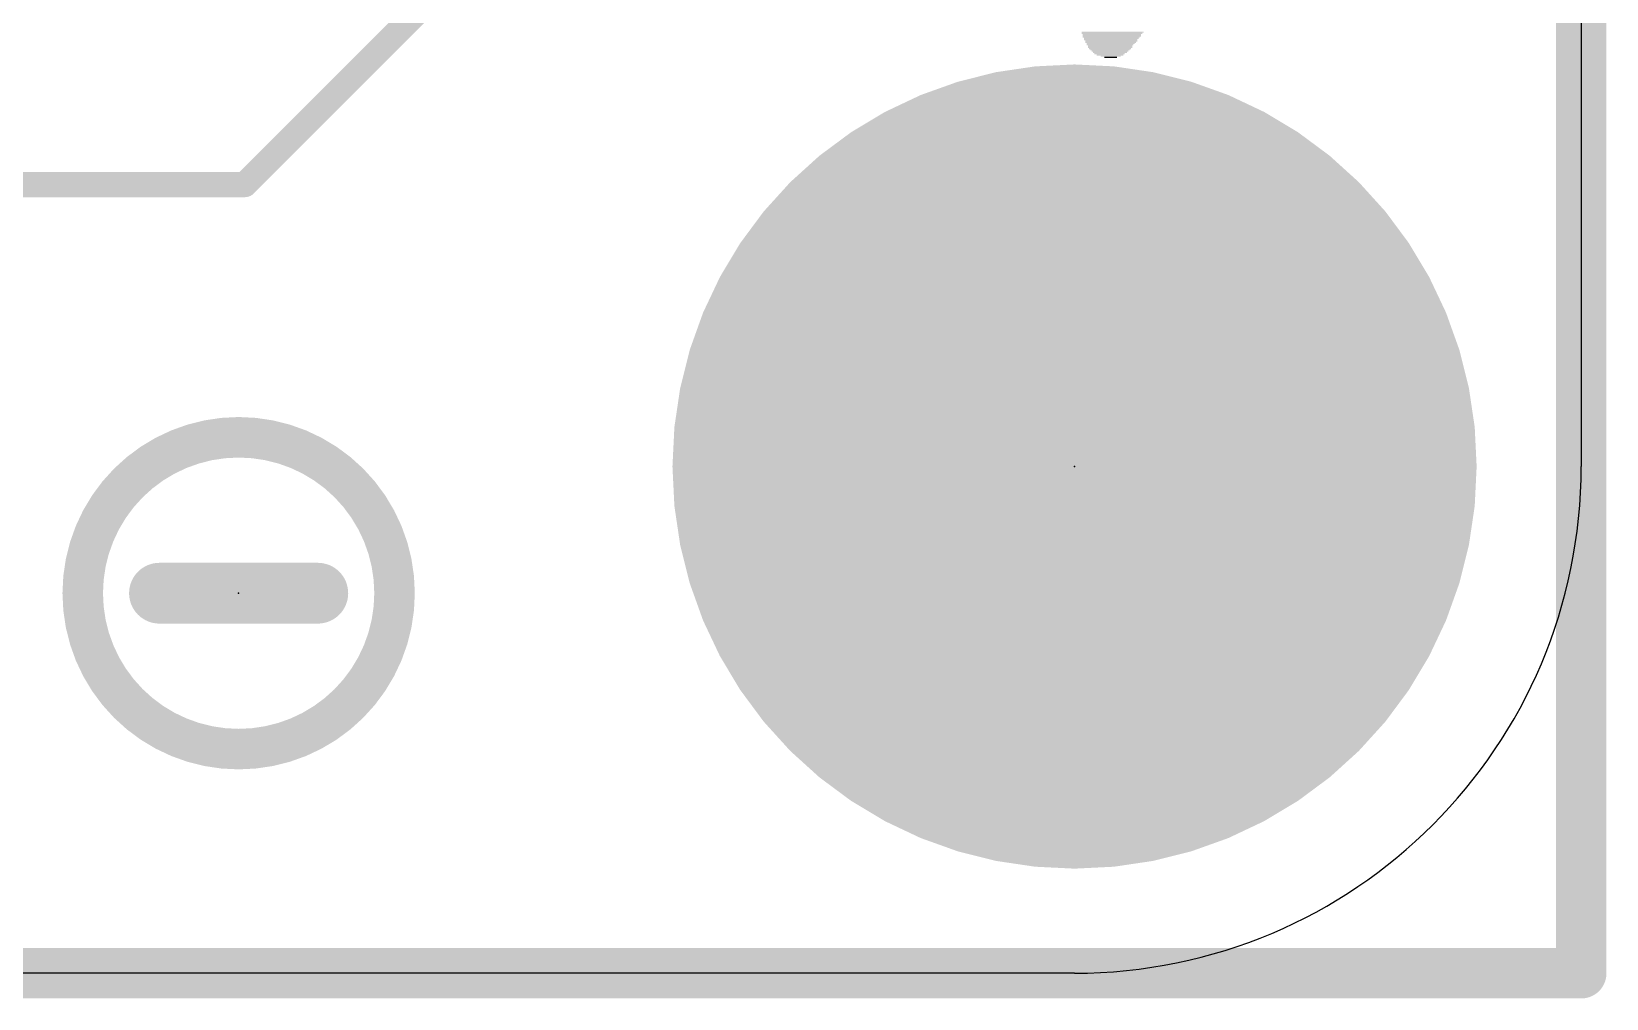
# Model space of a CAD drawing. Extents: x -11.6 to 25.5, y -0.1 to 26.8.
# Drawn here: x 17.63 to 25.53, y -0.13 to 4.72 of the extents above; entities that cross this region are included whole.
import ezdxf

# ---------------------------------------------------------------- set-up
doc = ezdxf.new("R2010")
doc.units = 0
for name, color, linetype in [('1', 12, 'CONTINUOUS'), ('16', 132, 'CONTINUOUS'), ('17', 110, 'CONTINUOUS'), ('20', 53, 'CONTINUOUS'), ('21', 40, 'CONTINUOUS'), ('23', 53, 'CONTINUOUS'), ('39', 12, 'CONTINUOUS'), ('40', 132, 'CONTINUOUS'), ('41', 12, 'CONTINUOUS'), ('42', 132, 'CONTINUOUS'), ('43', 110, 'CONTINUOUS')]:
    doc.layers.add(name, color=color, linetype=linetype)

# ---------------------------------------------------------------- blocks, each defined once
blk = doc.blocks.new('ROUNDP')
at = {"const_width": 0.5}
blk.add_lwpolyline([(0, -0.25, 1), (0, 0.25, 1), (0, -0.25)], format="xyb", dxfattribs=at)
blk = doc.blocks.new('RECT')
blk.add_solid([(-0.5, -0.5), (0.5, -0.5), (-0.5, 0.5), (0.5, 0.5)])

msp = doc.modelspace()

# ---------------------------------------------------------------- linework, layer by layer
at = {"layer": '1', "const_width": 0.254}
for points in [[(25.4, 0), (25.4, 26.67)], [(0, 0), (25.4, 0)]]:
    msp.add_lwpolyline(points, dxfattribs=at)
at = {"layer": '1', "const_width": 0.127}
for points in [[(25.4, -0.0635, 1), (25.4, 0.0635)], [(25.3365, 0, 1), (25.4635, 0)]]:
    msp.add_lwpolyline(points, format="xyb", dxfattribs=at)
at = {"layer": '16', "const_width": 0.254}
for points in [[(25.4, 0), (25.4, 26.67)], [(0, 0), (25.4, 0)]]:
    msp.add_lwpolyline(points, dxfattribs=at)
at = {"layer": '16', "const_width": 0.127}
for points in [[(25.4, -0.0635, 1), (25.4, 0.0635)], [(25.3365, 0, 1), (25.4635, 0)]]:
    msp.add_lwpolyline(points, format="xyb", dxfattribs=at)
at = {"layer": '20'}
for p, q in [((25.4, 24.13), (25.4, 2.54)), ((22.86, 0), (2.54, 0))]:
    msp.add_line(p, q, dxfattribs=at)
msp.add_arc((22.86, 2.54), 2.54, 270, 0, dxfattribs=at)
at = {"layer": '21'}
for points, const_width in [([(21.7, 6.954), (18.7, 3.954)], 0.127), ([(18.7, 3.954), (6.7, 3.954)], 0.127), ([(19.0658, 1.905), (18.2721, 1.905)], 0.3048)]:
    msp.add_lwpolyline(points, dxfattribs=dict(at, const_width=const_width))
for points, const_width in [([(22.86, 0.74, 1), (22.86, 4.34, 1), (22.86, 0.74)], 0.2032), ([(18.6775, 3.9765, 1), (18.7225, 3.9315)], 0.0635), ([(18.7, 3.9223, 1), (18.7, 3.9858)], 0.0635), ([(18.669, 1.1233, 1), (18.669, 2.6867, 1), (18.669, 1.1233)], 0.2032), ([(18.2721, 1.9812, 1), (18.2721, 1.8288)], 0.1524), ([(19.0658, 1.8288, 1), (19.0658, 1.9812)], 0.1524)]:
    msp.add_lwpolyline(points, format="xyb", dxfattribs=dict(at, const_width=const_width))
at = {"layer": '23'}
for p in [(22.86, 2.54), (18.669, 1.905)]:
    msp.add_point(p, dxfattribs=at)
at = {"layer": '39', "const_width": 2.032}
msp.add_lwpolyline([(22.86, 1.54, 1), (22.86, 3.54, 1), (22.86, 1.54)], format="xyb", dxfattribs=at)
at = {"layer": '40', "const_width": 2.032}
msp.add_lwpolyline([(22.86, 1.54, 1), (22.86, 3.54, 1), (22.86, 1.54)], format="xyb", dxfattribs=at)
at = {"layer": '41', "const_width": 2.032}
msp.add_lwpolyline([(22.86, 1.54, 1), (22.86, 3.54, 1), (22.86, 1.54)], format="xyb", dxfattribs=at)
at = {"layer": '42', "const_width": 2.032}
msp.add_lwpolyline([(22.86, 1.54, 1), (22.86, 3.54, 1), (22.86, 1.54)], format="xyb", dxfattribs=at)
at = {"layer": '43', "const_width": 2.032}
msp.add_lwpolyline([(22.86, 1.54, 1), (22.86, 3.54, 1), (22.86, 1.54)], format="xyb", dxfattribs=at)

# ---------------------------------------------------------------- block references
at = {"layer": '17', "xscale": 3.216, "yscale": 3.216}
msp.add_blockref('ROUNDP', (22.86, 2.54), dxfattribs=at)
msp.add_blockref('ROUNDP', (22.86, 2.54), dxfattribs=at)
at = {"layer": '21', "rotation": 180}
for p, xscale, yscale in [((23.0505, 4.718), 0.3112, 0.0063), ((23.0473, 4.7117), 0.3048, 0.0064), ((23.0474, 4.7054), 0.2921, 0.0063), ((23.0474, 4.699), 0.2921, 0.0064), ((23.0442, 4.6927), 0.2857, 0.0063), ((23.0442, 4.6863), 0.2731, 0.0064), ((23.041, 4.6799), 0.2667, 0.0063), ((23.0442, 4.6736), 0.2603, 0.0064), ((23.041, 4.6673), 0.254, 0.0063), ((23.041, 4.6609), 0.2413, 0.0064), ((23.0378, 4.6546), 0.235, 0.0063), ((23.0378, 4.6482), 0.2222, 0.0064), ((23.0378, 4.6418), 0.2222, 0.0063), ((23.0378, 4.6355), 0.2096, 0.0064), ((23.0378, 4.6292), 0.1968, 0.0063), ((23.0378, 4.6228), 0.1842, 0.0064), ((23.0378, 4.6165), 0.1714, 0.0063), ((23.0346, 4.6101), 0.1524, 0.0064), ((23.0378, 4.6037), 0.1334, 0.0063), ((23.041, 4.5974), 0.1016, 0.0064), ((23.041, 4.5911), 0.0635, 0.0063)]:
    msp.add_blockref('RECT', p, dxfattribs=dict(at, xscale=xscale, yscale=yscale))

doc.saveas('drawing.dxf')
